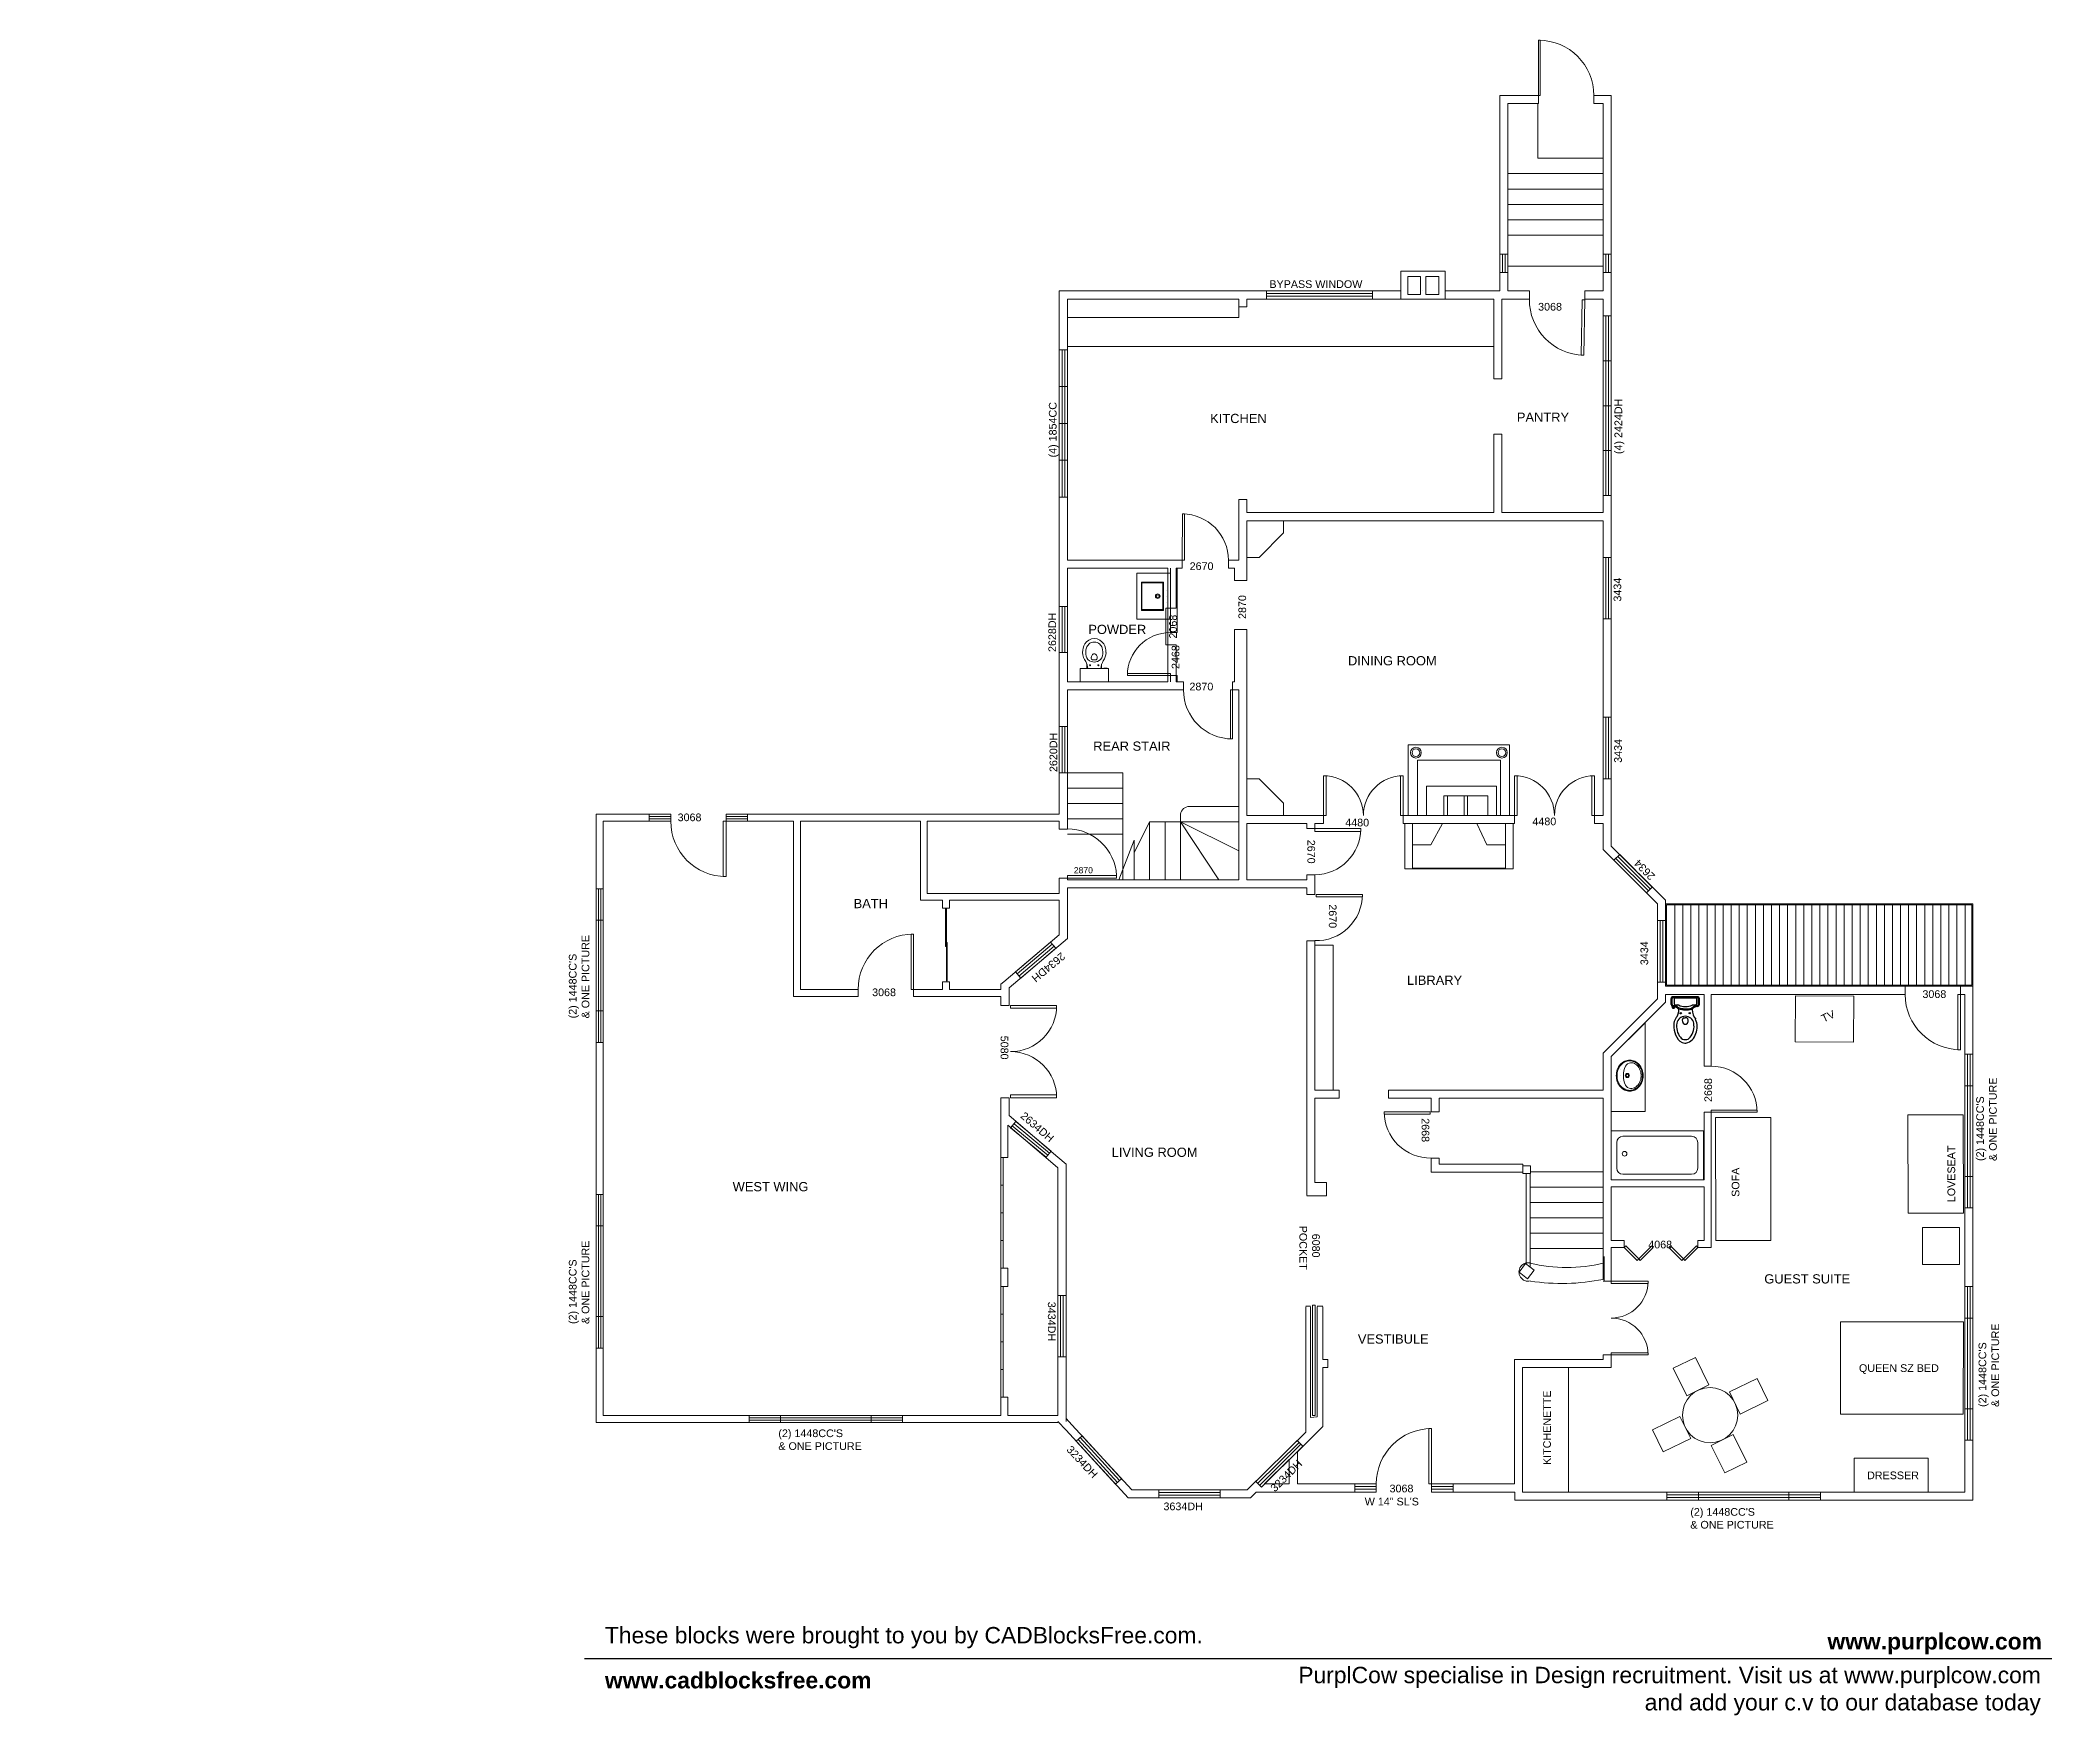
# Model space of a CAD drawing. Extents: x 30961 to 63701, y 23522 to 50895.
import ezdxf

# ---------------------------------------------------------------- set-up
doc = ezdxf.new("R2010")
doc.units = 0
doc.header["$MEASUREMENT"] = 0
doc.layers.get('0').update_dxf_attribs({"linetype": 'CONTINUOUS'})
doc.layers.add('Layer1', color=7, linetype='CONTINUOUS')
doc.layers.add('www.cadblocksfree.com', color=7, linetype='CONTINUOUS', lineweight=5)
doc.styles.get("Standard").update_dxf_attribs({"font": 'arial.ttf'})

# ---------------------------------------------------------------- blocks, each defined once
blk = doc.blocks.new('A$C2CD672AE')
at = {"linetype": 'Continuous', "lineweight": 0, "const_width": 0.0014, "flags": 128}
blk.add_lwpolyline([(-1, 13), (0, 13)], dxfattribs=at)
at = {"layer": 'www.cadblocksfree.com', "lineweight": 25}
blk.add_lwpolyline([(3019, 364), (11161, 364)], dxfattribs=at)
at = {"char_height": 90.73, "width": 8626.08}
for s, insert, attachment_point in [('{\\C152;\\c12599574;These blocks were brought to you by CADBlocksFree.com.}', (3132, 539), 1), ('{\\fArial|b1|i0|c0|p34;\\C7;www.purplcow.com}', (9916, 505), 1), ('{\\fArial|b1|i0|c0|p34;\\C7;www.cadblocksfree.com}', (3132, 289), 1), ('{\\C202;PurplCow specialise in Design recruitment. Visit us at www.purplcow.com\\Pand add your c.v to our database today\\C152;\\c12599574; }', (11100, 318), 3)]:
    blk.add_mtext(s, dxfattribs=dict(at, insert=insert, attachment_point=attachment_point))
blk = doc.blocks.new('3457PLN')
at = {"layer": 'Layer1'}
for p, q in [((0, 8), (0, -8)), ((0.6, 8), (0.6, -8)), ((0.9, 7.4), (4.8, 7.4)), ((0.9, 7.4), (0.9, -7.2)), ((5.1, 9.2), (1.2, 9.2)), ((5.1, 8.6), (1.2, 8.6)), ((5.4, 6.8), (5.4, 4.8)), ((13.8, 1), (13.8, 0)), ((13.8, -1), (13.8, 0)), ((0.9, -7.2), (4.7, -7.2)), ((5.1, -8.6), (1.2, -8.6)), ((5.1, -9.2), (1.2, -9.2)), ((5.3, -6.6), (5.3, -4.8)), ((7.2, -8.4), (6.3, -8.4)), ((6.8, -7.5), (6.4, -7.5)), ((6.8, -7.5), (6.8, -6.9)), ((7.2, -7.5), (7.2, -6.9)), ((7.5, -8.1), (7.5, -7.8))]:
    blk.add_line(p, q, dxfattribs=at)
for centre, radius in [((10.7, 2.9), 0.394), ((10.7, -2.9), 0.474)]:
    blk.add_circle(centre, radius, dxfattribs=at)
for centre, radius, start, end in [((1.2, 8), 1.22, 90, 180), ((1.2, 8), 0.608, 90, 180), ((4.8, 6.8), 0.608, 0, 90), ((5.1, 8), 1.22, 1.3432, 90), ((5.1, 8), 0.608, 1.3432, 90), ((-4.6, 0.2), 11, 334.818, 23.2908), ((6.1, 4.8), 0.608, 180, 203.2908), ((11.1, 8.1), 5.38, 181.3432, 225.6825), ((11.1, 8.1), 4.77, 181.3432, 227.1023), ((-9.4, 0.7), 17.2, 342.9262, 10.8108), ((6.9, 3.8), 0.608, 10.8108, 45.6825), ((6.9, 3.8), 0.608, 10.8108, 45.6825), ((-6.4, 0.4), 15, 341.5072, 14.9208), ((7.5, 4.1), 0.608, 11.4693, 47.6462), ((8.3, 5), 0.608, 227.1023, 269.2197), ((8.4, 14.2), 9.72, 269.2197, 310.1649), ((18.6, -0.2), 5.95, 103.5746, 177.8165), ((18.6, 0.2), 5.95, 182.1835, 256.4254), ((14.4, 1), 0.608, 119.61, 180), ((15.5, -0.8), 2.74, 30.5303, 119.61), ((19.5, -3.6), 11.4, 66.9386, 114.9054), ((19.3, -5.2), 10.9, 49.9035, 101.0924), ((15.6, -0.1), 2.32, 2.276, 16.841), ((15.6, 0.1), 2.32, 343.159, 357.724), ((21.9, -1.3), 8.45, 11.9741, 76.1227), ((24.5, 0.3), 3.43, 355.1968, 57.7052), ((24.5, -0.3), 3.43, 302.2948, 4.8032), ((27.8, -0.1), 2.43, 356.1931, 11.9741), ((1.2, -8), 1.22, 180, 270), ((1.2, -8), 0.608, 180, 270), ((4.7, -6.6), 0.608, 270, 360), ((5.1, -8), 1.22, 270, 358.6568), ((5.1, -8), 0.608, 270, 358.6568), ((5.9, -4.8), 0.608, 154.818, 180), ((11.1, -8), 5.37, 140.5046, 179.8587), ((11.1, -8.1), 4.77, 140.0842, 178.6568), ((6.6, -8.1), 0.304, 270, 21.036), ((7, -6.9), 0.184, 0, 180), ((7.2, -7.8), 0.304, 0, 201.036), ((6.5, -4.2), 0.608, 320.5046, 342.9262), ((7.2, -8.1), 0.304, 270, 360), ((7, -4.6), 0.608, 320.0842, 341.9723), ((8.2, -4.9), 0.608, 93.1474, 162.4268), ((-9.4, 0.7), 17.8, 341.9723, 342.4268), ((8.6, -12.8), 8.58, 61.0576, 93.1474), ((18.8, 2.2), 9.7, 231.3594, 277.1252), ((14.4, -1), 0.608, 180, 240.39), ((15.5, 0.8), 2.74, 240.39, 329.4697), ((19.3, 5.2), 10.9, 258.9076, 310.0965), ((19.3, 7.1), 14.5, 272.9153, 299.1178), ((24, 0.2), 6.19, 292.014, 356.1931)]:
    blk.add_arc(centre, radius, start, end, dxfattribs=at)
at = {"layer": 'Layer1', "flags": 8}
for tag in ['MODELNUMBER', 'TRADENAME', 'PRODUCT', 'MATERIAL']:
    blk.add_attdef(tag, (0, 0), '', height=0.002, dxfattribs=at)
blk = doc.blocks.new('A$C56474FF7')
at = {"layer": 'www.cadblocksfree.com'}
for p, q in [((15846, 24274), (15821, 24274)), ((15821, 24274), (15821, 23374)), ((15846, 23374), (15846, 24274)), ((15821, 23374), (15190, 23374)), ((15190, 23374), (15190, 20193)), ((15821, 23243), (15821, 23374)), ((15821, 23374), (15846, 23374)), ((16721, 23243), (16721, 23374)), ((17003, 23374), (16721, 23374)), ((17003, 20193), (17003, 23374)), ((15821, 23243), (15321, 23243)), ((15321, 23243), (15321, 20193)), ((15807, 23243), (15807, 22352)), ((16871, 23243), (16721, 23243)), ((16871, 20193), (16871, 23243)), ((15807, 22352), (16871, 22352)), ((15321, 22102), (16871, 22102)), ((15321, 21852), (16871, 21852)), ((15321, 21602), (16871, 21602)), ((15321, 21352), (16871, 21352)), ((15321, 21102), (16871, 21102)), ((15190, 20493), (15190, 20793)), ((15234, 20493), (15234, 20793)), ((15278, 20493), (15278, 20793)), ((15321, 20493), (15321, 20793)), ((16871, 20493), (16871, 20793)), ((16915, 20493), (16915, 20793)), ((16959, 20493), (16959, 20793)), ((17003, 20493), (17003, 20793)), ((14300, 20516), (13580, 20516)), ((13580, 20516), (13580, 20061)), ((13690, 20137), (13690, 20426)), ((13690, 20426), (13898, 20426)), ((13898, 20426), (13898, 20137)), ((13987, 20137), (13987, 20426)), ((13987, 20426), (14199, 20426)), ((14199, 20426), (14199, 20137)), ((14300, 20061), (14300, 20516)), ((15321, 20598), (16871, 20598)), ((8020, 20193), (8020, 11673)), ((8151, 20193), (8020, 20193)), ((13582, 20193), (8151, 20193)), ((8151, 20061), (8151, 15812)), ((10940, 20061), (8151, 20061)), ((10940, 19761), (10940, 20061)), ((10940, 19936), (10940, 20061)), ((11071, 19936), (11071, 20061)), ((13582, 20061), (11071, 20061)), ((13115, 20193), (11390, 20193)), ((13115, 20149), (11390, 20149)), ((13115, 20105), (11390, 20105)), ((13115, 20061), (11390, 20061)), ((13580, 20061), (14300, 20061)), ((13898, 20137), (13690, 20137)), ((13930, 20193), (13930, 20193)), ((13930, 20061), (13930, 20061)), ((14199, 20137), (13987, 20137)), ((15190, 20193), (14298, 20193)), ((15090, 20061), (14298, 20061)), ((15090, 20061), (15090, 18761)), ((15221, 20061), (15221, 18761)), ((15671, 20061), (15221, 20061)), ((15671, 20193), (15321, 20193)), ((15671, 20061), (15671, 20193)), ((16528, 20049), (16515, 19149)), ((16571, 20048), (16528, 20049)), ((16558, 19149), (16571, 20048)), ((16571, 20061), (16571, 20193)), ((16871, 20193), (16571, 20193)), ((16871, 20061), (16571, 20061)), ((16871, 16584), (16871, 20061)), ((17003, 20061), (17003, 20193)), ((17003, 11157), (17003, 20061)), ((8151, 19761), (10940, 19761)), ((10940, 19936), (11071, 19936)), ((16871, 19786), (16871, 19055)), ((16915, 19786), (16915, 19055)), ((16959, 19786), (16959, 19055)), ((17003, 19786), (17003, 19055)), ((8020, 19236), (8020, 18636)), ((8064, 19236), (8064, 18636)), ((8108, 19236), (8108, 18636)), ((8151, 19286), (15090, 19286)), ((8151, 19236), (8151, 18636)), ((16515, 19149), (16558, 19149)), ((16871, 19055), (16871, 18324)), ((16915, 19055), (16915, 18324)), ((16959, 19055), (16959, 18324)), ((17003, 19055), (17003, 18324)), ((15090, 18761), (15221, 18761)), ((8020, 18636), (8020, 18036)), ((8064, 18636), (8064, 18036)), ((8108, 18636), (8108, 18036)), ((8151, 18636), (8151, 18036)), ((8020, 18036), (8020, 17436)), ((8064, 18036), (8064, 17436)), ((8108, 18036), (8108, 17436)), ((8151, 18036), (8151, 17436)), ((16871, 18324), (16871, 17593)), ((16915, 18324), (16915, 17593)), ((16959, 18324), (16959, 17593)), ((17003, 18324), (17003, 17593)), ((15090, 17861), (15221, 17861)), ((15090, 17861), (15090, 16584)), ((15221, 17861), (15221, 16584)), ((8020, 17436), (8020, 16836)), ((8064, 17436), (8064, 16836)), ((8108, 17436), (8108, 16836)), ((8151, 17436), (8151, 16836)), ((16871, 17593), (16871, 16861)), ((16915, 17593), (16915, 16861)), ((16959, 17593), (16959, 16861)), ((17003, 17593), (17003, 16861)), ((11071, 16797), (10940, 16797)), ((10940, 16797), (10940, 15812)), ((11071, 16797), (11071, 16584)), ((10026, 16562), (10021, 15812)), ((10060, 16562), (10026, 16562)), ((10056, 15812), (10060, 16562)), ((15090, 16584), (11071, 16584)), ((11071, 15853), (11071, 16453)), ((11071, 16453), (11671, 16453)), ((11071, 16453), (11071, 15481)), ((16871, 16453), (11071, 16453)), ((11671, 16453), (11671, 16253)), ((16871, 16584), (15221, 16584)), ((16871, 11652), (16871, 16453)), ((11671, 16253), (11271, 15853)), ((10021, 15812), (8151, 15812)), ((10021, 15681), (10021, 15812)), ((10021, 15812), (10056, 15812)), ((10771, 15681), (10771, 15812)), ((10940, 15812), (10771, 15812)), ((11271, 15853), (11071, 15853)), ((16871, 15853), (16871, 14853)), ((16915, 15853), (16915, 14853)), ((16959, 15853), (16959, 14853)), ((17003, 15853), (17003, 14853)), ((9788, 15681), (8151, 15681)), ((8151, 15681), (8151, 13831)), ((9284, 14848), (9284, 15599)), ((9284, 15599), (9827, 15599)), ((9356, 15454), (9356, 14992)), ((9715, 15454), (9356, 15454)), ((9365, 15012), (9365, 15435)), ((9694, 15443), (9373, 15443)), ((9703, 15013), (9703, 15435)), ((9715, 14992), (9715, 15454)), ((9788, 15681), (9788, 15031)), ((9827, 15681), (9827, 14631)), ((9827, 15599), (9827, 14848)), ((9920, 15681), (9920, 15031)), ((10021, 15681), (9920, 15681)), ((9940, 15681), (9940, 14631)), ((10873, 15681), (10771, 15681)), ((10871, 15681), (10871, 15481)), ((10873, 15481), (11071, 15481)), ((9768, 15324), (9768, 15324)), ((9768, 15224), (9768, 15224)), ((9768, 15124), (9768, 15124)), ((8020, 14306), (8020, 15056)), ((8064, 14306), (8064, 15056)), ((8108, 14306), (8108, 15056)), ((8151, 14306), (8151, 15056)), ((9827, 14848), (9284, 14848)), ((9356, 14992), (9715, 14992)), ((9694, 15005), (9373, 15005)), ((9754, 14431), (9754, 15031)), ((9754, 15031), (9788, 15031)), ((9788, 15031), (9920, 15031)), ((9788, 15031), (9788, 14431)), ((9788, 14431), (9754, 14431)), ((9788, 14431), (9920, 14431)), ((9788, 14431), (9788, 13831)), ((9827, 14631), (9940, 14631)), ((9920, 14431), (9920, 13831)), ((10871, 14681), (10871, 13831)), ((10873, 14681), (11071, 14681)), ((11071, 14681), (11071, 11652)), ((8468, 14047), (8468, 14119)), ((8600, 14283), (8577, 14283)), ((8637, 14211), (8636, 14228)), ((8709, 14047), (8709, 14117)), ((9788, 13831), (8151, 13831)), ((8818, 14047), (8359, 14047)), ((8359, 14047), (8359, 13831)), ((8359, 13831), (8818, 13831)), ((8800, 14051), (8746, 14051)), ((8746, 14051), (8746, 14047)), ((8800, 14047), (8800, 14051)), ((8818, 13831), (8818, 14047)), ((9127, 13931), (9127, 13966)), ((9127, 13966), (9827, 13966)), ((9827, 13931), (9127, 13931)), ((9827, 13966), (9827, 13931)), ((9827, 13931), (9940, 13931)), ((9827, 13931), (9827, 13831)), ((10040, 13831), (9920, 13831)), ((9940, 13931), (9940, 13831)), ((10040, 13831), (10040, 13700)), ((10840, 13831), (10840, 13700)), ((10873, 13831), (10840, 13831)), ((10040, 13700), (8151, 13700)), ((8151, 13700), (8151, 11434)), ((10840, 13700), (10806, 13700)), ((10806, 13700), (10806, 12900)), ((10840, 12900), (10840, 13700)), ((10940, 13700), (10840, 13700)), ((10940, 13700), (10940, 11652)), ((8020, 13100), (8020, 12350)), ((8064, 13100), (8064, 12350)), ((8108, 13100), (8108, 12350)), ((8151, 13100), (8151, 12350)), ((16871, 12252), (16871, 13252)), ((16915, 12252), (16915, 13252)), ((16959, 12252), (16959, 13252)), ((17003, 12252), (17003, 13252)), ((10806, 12900), (10840, 12900)), ((15349, 12802), (13699, 12802)), ((13699, 12802), (13699, 11652)), ((15349, 11652), (15349, 12802)), ((15199, 12552), (13849, 12552)), ((13849, 12552), (13849, 11652)), ((15199, 11652), (15199, 12552)), ((8151, 12350), (9051, 12350)), ((9051, 12350), (9051, 11350)), ((12363, 12302), (12319, 12302)), ((12319, 12302), (12319, 11652)), ((12363, 11652), (12363, 12302)), ((13575, 11652), (13575, 12302)), ((13575, 12302), (13619, 12302)), ((13619, 12302), (13619, 11652)), ((13995, 11652), (13995, 12131)), ((13995, 12131), (15134, 12131)), ((15134, 12131), (15134, 11652)), ((15473, 12302), (15429, 12302)), ((15429, 12302), (15429, 11652)), ((15473, 11652), (15473, 12302)), ((16685, 11652), (16685, 12302)), ((16685, 12302), (16729, 12302)), ((16729, 12302), (16729, 11652)), ((8151, 12100), (9051, 12100)), ((8151, 11850), (9051, 11850)), ((10140, 11800), (10940, 11800)), ((14280, 11652), (14280, 11976)), ((14280, 11976), (14996, 11976)), ((14339, 11652), (14339, 11976)), ((14339, 11976), (14608, 11976)), ((14608, 11976), (14608, 11652)), ((14663, 11976), (14663, 11652)), ((14996, 11976), (14663, 11976)), ((14996, 11652), (14996, 11976)), ((14996, 11976), (14996, 11652)), ((1695, 11673), (483, 11673)), ((483, 11673), (483, 1773)), ((1695, 11560), (595, 11560)), ((595, 11560), (595, 1885)), ((1695, 11673), (1345, 11673)), ((1695, 11635), (1345, 11635)), ((1695, 11598), (1345, 11598)), ((1695, 11560), (1345, 11560)), ((1695, 11560), (1695, 11673)), ((2595, 11560), (2551, 11560)), ((2551, 11560), (2551, 10660)), ((2595, 11560), (2595, 11673)), ((2595, 11673), (2945, 11673)), ((8020, 11673), (2595, 11673)), ((2595, 11635), (2945, 11635)), ((2595, 11598), (2945, 11598)), ((2595, 11560), (2945, 11560)), ((2595, 10660), (2595, 11560)), ((3695, 11560), (2595, 11560)), ((3695, 8710), (3695, 11560)), ((5758, 11560), (3808, 11560)), ((3808, 8823), (3808, 11560)), ((5758, 11560), (5758, 10385)), ((5870, 11560), (5870, 10385)), ((8020, 11560), (5870, 11560)), ((8020, 11560), (8020, 11434)), ((8151, 11600), (9051, 11600)), ((9240, 11047), (9490, 11550)), ((9490, 11550), (9490, 10609)), ((9990, 11550), (9490, 11550)), ((9740, 11550), (9740, 10609)), ((9991, 11674), (9990, 10609)), ((9990, 11550), (10940, 11550)), ((9990, 11550), (10940, 11077)), ((9990, 11550), (10615, 10609)), ((10940, 11652), (10940, 11521)), ((10940, 11521), (10940, 10609)), ((11071, 11652), (12319, 11652)), ((11071, 11521), (11071, 10609)), ((11071, 11521), (12046, 11521)), ((12046, 11521), (12046, 11440)), ((12177, 11521), (12177, 11440)), ((12177, 11521), (12319, 11521)), ((12319, 11521), (12319, 11652)), ((12319, 11652), (12363, 11652)), ((13619, 11652), (13575, 11652)), ((13619, 11521), (13619, 11652)), ((13619, 11652), (15429, 11652)), ((13619, 11521), (15429, 11521)), ((15405, 11521), (13643, 11521)), ((13643, 11521), (13643, 10784)), ((13699, 11652), (15349, 11652)), ((15281, 11521), (13767, 11521)), ((13767, 11521), (13767, 10794)), ((13849, 11652), (15199, 11652)), ((15134, 11652), (13995, 11652)), ((14068, 11177), (14256, 11521)), ((14996, 11652), (14280, 11652)), ((14608, 11652), (14339, 11652)), ((14663, 11652), (14996, 11652)), ((14980, 11177), (14817, 11521)), ((15281, 10794), (15281, 11521)), ((15405, 10784), (15405, 11521)), ((15429, 11521), (15429, 11652)), ((15429, 11652), (15473, 11652)), ((16729, 11652), (16685, 11652)), ((16729, 11521), (16729, 11652)), ((16729, 11652), (16796, 11652)), ((16729, 11521), (16796, 11521)), ((16796, 11652), (16871, 11652)), ((16796, 11521), (16871, 11521)), ((16871, 11102), (16871, 11521)), ((8151, 11434), (8020, 11434)), ((8151, 11350), (9051, 11350)), ((8990, 10609), (9240, 11254)), ((9051, 11350), (9051, 10609)), ((9240, 11254), (9240, 11047)), ((12046, 11440), (12177, 11440)), ((12177, 11440), (12927, 11440)), ((12177, 11396), (12177, 11440)), ((12927, 11396), (12177, 11396)), ((12927, 11440), (12927, 11396)), ((14068, 11177), (13767, 11177)), ((15281, 11177), (14980, 11177)), ((17887, 10273), (17003, 11157)), ((9240, 11047), (9240, 10609)), ((17755, 10218), (16871, 11102)), ((17579, 10395), (17048, 10926)), ((17609, 10426), (17079, 10956)), ((17640, 10457), (17110, 10987)), ((17671, 10488), (17141, 11018)), ((2551, 10660), (2595, 10660)), ((8151, 10634), (8020, 10634)), ((8020, 10634), (8020, 10385)), ((8951, 10678), (8151, 10678)), ((8151, 10678), (8151, 10634)), ((8151, 10634), (8951, 10634)), ((8151, 10634), (8151, 10609)), ((10940, 10609), (8151, 10609)), ((12046, 10478), (8151, 10478)), ((8151, 10478), (8151, 9653)), ((8951, 10634), (8951, 10678)), ((12046, 10609), (11071, 10609)), ((12046, 10690), (12177, 10690)), ((12046, 10690), (12046, 10609)), ((12046, 10478), (12046, 10366)), ((12177, 10690), (12177, 10366)), ((13643, 10784), (15405, 10784)), ((13767, 10794), (15281, 10794)), ((483, 10460), (483, 9948)), ((520, 10460), (520, 9948)), ((558, 10460), (558, 9948)), ((595, 10460), (595, 9948)), ((5758, 10385), (5758, 10273)), ((5758, 10273), (6120, 10273)), ((5870, 10385), (8020, 10385)), ((6120, 10148), (6120, 10273)), ((6233, 10273), (8020, 10273)), ((6233, 10148), (6233, 10273)), ((8020, 10273), (8020, 9713)), ((12046, 10366), (12177, 10366)), ((12202, 10366), (12202, 10331)), ((12952, 10366), (12202, 10366)), ((12202, 10331), (12952, 10331)), ((12952, 10331), (12952, 10366)), ((17755, 8668), (17755, 10218)), ((17887, 10218), (17887, 10273)), ((17887, 8873), (17887, 10218)), ((17887, 10218), (22890, 10218)), ((17887, 8873), (17887, 10218)), ((17905, 8891), (17905, 10200)), ((17905, 10200), (22871, 10200)), ((18037, 10200), (18037, 8891)), ((18168, 10200), (18168, 8891)), ((18299, 10200), (18299, 8891)), ((18430, 10200), (18430, 8891)), ((18562, 10200), (18562, 8891)), ((18693, 10200), (18693, 8891)), ((18824, 10200), (18824, 8891)), ((18955, 10200), (18955, 8891)), ((19087, 10200), (19087, 8891)), ((19218, 10200), (19218, 8891)), ((19349, 10200), (19349, 8891)), ((19480, 10200), (19480, 8891)), ((19612, 10200), (19612, 8891)), ((19743, 10200), (19743, 8891)), ((19874, 10200), (19874, 8891)), ((20005, 10200), (20005, 8891)), ((20137, 10200), (20137, 8891)), ((20268, 10200), (20268, 8891)), ((20399, 10200), (20399, 8891)), ((20530, 10200), (20530, 8891)), ((20662, 10200), (20662, 8891)), ((20793, 10200), (20793, 8891)), ((20924, 10200), (20924, 8891)), ((21055, 10200), (21055, 8891)), ((21187, 10200), (21187, 8891)), ((21318, 10200), (21318, 8891)), ((21449, 10200), (21449, 8891)), ((21580, 10200), (21580, 8891)), ((21712, 10200), (21712, 8891)), ((21843, 10200), (21843, 8891)), ((21974, 10200), (21974, 8891)), ((22105, 10200), (22105, 8891)), ((22237, 10200), (22237, 8891)), ((22368, 10200), (22368, 8891)), ((22499, 10200), (22499, 8891)), ((22630, 10200), (22630, 8891)), ((22762, 10200), (22762, 8891)), ((22871, 10200), (22871, 8891)), ((22890, 10218), (22890, 8873)), ((483, 9948), (483, 8473)), ((520, 9948), (520, 8473)), ((558, 9948), (558, 8473)), ((595, 9948), (595, 8473)), ((6120, 10148), (6233, 10148)), ((6170, 10148), (6183, 10148)), ((6170, 9523), (6170, 10148)), ((6183, 10148), (6183, 9523)), ((17755, 8943), (17755, 9943)), ((17799, 8943), (17799, 9943)), ((17843, 8943), (17843, 9943)), ((17887, 8943), (17887, 9943)), ((5611, 8823), (5611, 9723)), ((5611, 9723), (5645, 9723)), ((5645, 9723), (5645, 8823)), ((6183, 9523), (6170, 9523)), ((6183, 8960), (6183, 9585)), ((6183, 9585), (6195, 9585)), ((6195, 9585), (6195, 8960)), ((8020, 9713), (7117, 8948)), ((8151, 9653), (7201, 8848)), ((7877, 9593), (7306, 9107)), ((7905, 9560), (7334, 9074)), ((7934, 9527), (7362, 9041)), ((12046, 9616), (12177, 9616)), ((12046, 9616), (12046, 5466)), ((12177, 9616), (12177, 7185)), ((12477, 9541), (12177, 9541)), ((12177, 9541), (12177, 7185)), ((12477, 7185), (12477, 9541)), ((7962, 9493), (7391, 9007)), ((6120, 8948), (6233, 8948)), ((6120, 8823), (6120, 8948)), ((6195, 8960), (6183, 8960)), ((6233, 8823), (6233, 8948)), ((7117, 8948), (7070, 8909)), ((7070, 8909), (7070, 8823)), ((7201, 8848), (7201, 8560)), ((22890, 8873), (17887, 8873)), ((21787, 8873), (17887, 8873)), ((22871, 8891), (17905, 8891)), ((21787, 8738), (21787, 8873)), ((22687, 8741), (22687, 8873)), ((22890, 8873), (22687, 8873)), ((22890, 510), (22890, 8873)), ((4745, 8710), (3695, 8710)), ((4745, 8823), (3808, 8823)), ((4745, 8710), (4745, 8823)), ((5645, 8823), (5611, 8823)), ((5645, 8710), (5645, 8823)), ((6120, 8823), (5645, 8823)), ((7070, 8710), (5645, 8710)), ((7070, 8823), (6233, 8823)), ((7070, 8710), (7070, 8560)), ((7201, 8560), (7070, 8560)), ((7226, 8560), (7226, 8517)), ((7976, 8560), (7226, 8560)), ((7226, 8517), (7976, 8517)), ((7976, 8517), (7976, 8560)), ((16871, 7785), (17755, 8668)), ((17003, 7730), (17848, 8576)), ((17848, 8576), (17887, 8614)), ((17887, 8614), (17887, 8741)), ((18515, 8741), (17887, 8741)), ((18515, 7573), (18515, 8741)), ((18628, 7573), (18628, 8741)), ((21787, 8741), (18628, 8741)), ((20003, 8720), (19998, 7970)), ((20953, 8715), (20003, 8720)), ((20948, 7965), (20953, 8715)), ((22687, 8741), (22643, 8741)), ((22643, 8741), (22646, 7841)), ((22690, 7841), (22687, 8741)), ((22759, 8741), (22687, 8741)), ((22759, 641), (22759, 8741)), ((483, 8473), (483, 7960)), ((520, 8473), (520, 7960)), ((558, 8473), (558, 7960)), ((595, 8473), (595, 7960)), ((17003, 7730), (17553, 8280)), ((17553, 8280), (17553, 6838)), ((17553, 8280), (17553, 6838)), ((19998, 7970), (20948, 7965)), ((16871, 7785), (16871, 7185)), ((17003, 6838), (17003, 7730)), ((17003, 7730), (17003, 5723)), ((18515, 7573), (18628, 7573)), ((22646, 7841), (22690, 7841)), ((22759, 7766), (22759, 7254)), ((22803, 7766), (22803, 7254)), ((22846, 7766), (22846, 7254)), ((22890, 7766), (22890, 7254)), ((17146, 7419), (17146, 7419)), ((17157, 7512), (17157, 7512)), ((17157, 7325), (17157, 7325)), ((22759, 7254), (22759, 5779)), ((22803, 7254), (22803, 5779)), ((22846, 7254), (22846, 5779)), ((22890, 7254), (22890, 5779)), ((7201, 7060), (7070, 7060)), ((7070, 7060), (7070, 6771)), ((7201, 7060), (7201, 6771)), ((7226, 7060), (7226, 7104)), ((7226, 7104), (7976, 7104)), ((7976, 7060), (7226, 7060)), ((7976, 7104), (7976, 7060)), ((12177, 7185), (12477, 7185)), ((12177, 7185), (12577, 7185)), ((12177, 7053), (12577, 7053)), ((12177, 7053), (12177, 5678)), ((12577, 7053), (12577, 7185)), ((13377, 7053), (13377, 7185)), ((13377, 7185), (16796, 7185)), ((13377, 7053), (14070, 7053)), ((14070, 6828), (14070, 7053)), ((14201, 6828), (14201, 7053)), ((14201, 7053), (16796, 7053)), ((16796, 7185), (16871, 7185)), ((16796, 7053), (16871, 7053)), ((16871, 7053), (16871, 4473)), ((7070, 6771), (7070, 6711)), ((7070, 6711), (7070, 6085)), ((7070, 6711), (7070, 6711)), ((7182, 6615), (7912, 5991)), ((7183, 6614), (7183, 6085)), ((7201, 6771), (7998, 6091)), ((7227, 6569), (7805, 6091)), ((7255, 6602), (7833, 6124)), ((7283, 6636), (7861, 6158)), ((7310, 6670), (7889, 6192)), ((13308, 6794), (13308, 6828)), ((13308, 6828), (14058, 6828)), ((14058, 6794), (13308, 6794)), ((14058, 6828), (14058, 6794)), ((14070, 6828), (14201, 6828)), ((17553, 6838), (17003, 6838)), ((18515, 6823), (18628, 6823)), ((18515, 5723), (18515, 6823)), ((19378, 6857), (18628, 6857)), ((18628, 6857), (18628, 6823)), ((18628, 6823), (19378, 6823)), ((18628, 4623), (18628, 6823)), ((19599, 6738), (18699, 6736)), ((18699, 6736), (18703, 4736)), ((19378, 6823), (19378, 6857)), ((19603, 4738), (19599, 6738)), ((22730, 6782), (21830, 6779)), ((21830, 6779), (21836, 5179)), ((22736, 5182), (22730, 6782)), ((18503, 6523), (17003, 6523)), ((17003, 6523), (17003, 5723)), ((17093, 6332), (17093, 5913)), ((18312, 6432), (17193, 6432)), ((18412, 5913), (18412, 6332)), ((18503, 5723), (18503, 6523)), ((7070, 6085), (7183, 6085)), ((7070, 6085), (7105, 6085)), ((7070, 5635), (7070, 6085)), ((7105, 6085), (7105, 5635)), ((7912, 5991), (7998, 5918)), ((7998, 6091), (8129, 5978)), ((7998, 1885), (7998, 5918)), ((8129, 1789), (8129, 5978)), ((14070, 6078), (14201, 6078)), ((14070, 5849), (14070, 6078)), ((14201, 5980), (14201, 6078)), ((14201, 5980), (15566, 5980)), ((15566, 5980), (15566, 5950)), ((15566, 5950), (15566, 5825)), ((15691, 5950), (15566, 5950)), ((15691, 5825), (15691, 5950)), ((7105, 5635), (7070, 5635)), ((7070, 5635), (7070, 5185)), ((7105, 5635), (7070, 5635)), ((7105, 5185), (7105, 5635)), ((12370, 5678), (12177, 5678)), ((12370, 5465), (12370, 5678)), ((14070, 5849), (15566, 5849)), ((15566, 5825), (15691, 5825)), ((15621, 5825), (15621, 4352)), ((15684, 5825), (15684, 4303)), ((16871, 5603), (15684, 5603)), ((16871, 5853), (15691, 5853)), ((17003, 5723), (18503, 5723)), ((17003, 5723), (18515, 5723)), ((17003, 5610), (18515, 5610)), ((17003, 5610), (17003, 4735)), ((17193, 5813), (18312, 5813)), ((18515, 4735), (18515, 5610)), ((22759, 5779), (22759, 5266)), ((22803, 5779), (22803, 5266)), ((22846, 5779), (22846, 5266)), ((22890, 5779), (22890, 5266)), ((483, 5485), (483, 4973)), ((520, 5485), (520, 4973)), ((558, 5485), (558, 4973)), ((595, 5485), (595, 4973)), ((12046, 5465), (12370, 5465)), ((16871, 5353), (15684, 5353)), ((483, 4973), (483, 3498)), ((520, 4973), (520, 3498)), ((558, 4973), (558, 3498)), ((595, 4973), (595, 3498)), ((7070, 5185), (7105, 5185)), ((7070, 4735), (7070, 5185)), ((7070, 5185), (7105, 5185)), ((7105, 5185), (7105, 4735)), ((16871, 5103), (15684, 5103)), ((21836, 5179), (22736, 5182)), ((22671, 4945), (22071, 4945)), ((22071, 4945), (22071, 4345)), ((22671, 4345), (22671, 4945)), ((7105, 4735), (7070, 4735)), ((7070, 4735), (7070, 4285)), ((7105, 4735), (7070, 4735)), ((7105, 4285), (7105, 4735)), ((16871, 4853), (15684, 4853)), ((16871, 4603), (15684, 4603)), ((17003, 4735), (17215, 4735)), ((17003, 4623), (17215, 4623)), ((17003, 4623), (17003, 4473)), ((17215, 4735), (17215, 4623)), ((17215, 4623), (17239, 4647)), ((17427, 4411), (17215, 4623)), ((17239, 4647), (17452, 4435)), ((17664, 4647), (17452, 4435)), ((17476, 4411), (17688, 4623)), ((17688, 4623), (17664, 4647)), ((17967, 4647), (17942, 4623)), ((17942, 4623), (18154, 4411)), ((18179, 4435), (17967, 4647)), ((18391, 4647), (18179, 4435)), ((18203, 4411), (18415, 4623)), ((18415, 4623), (18391, 4647)), ((18415, 4735), (18415, 4623)), ((18415, 4735), (18515, 4735)), ((18415, 4623), (18628, 4623)), ((18703, 4736), (19603, 4738)), ((7070, 4285), (7183, 4285)), ((7070, 4285), (7105, 4285)), ((7070, 4285), (7070, 3985)), ((7183, 4285), (7183, 3985)), ((15610, 4360), (15503, 4222)), ((15748, 4252), (15610, 4360)), ((16871, 4473), (16871, 4103)), ((16890, 4473), (16890, 4073)), ((17003, 4473), (17003, 4073)), ((17452, 4435), (17427, 4411)), ((17452, 4435), (17476, 4411)), ((18154, 4411), (18179, 4435)), ((18179, 4435), (18203, 4411)), ((22071, 4345), (22671, 4345)), ((7070, 3985), (7183, 3985)), ((7070, 3985), (7105, 3985)), ((7070, 3535), (7070, 3985)), ((7105, 3985), (7105, 3535)), ((15503, 4222), (15641, 4114)), ((15641, 4114), (15748, 4252)), ((16871, 4073), (17003, 4073)), ((17003, 4073), (17603, 4073)), ((17003, 4038), (17003, 4073)), ((17603, 4038), (17003, 4038)), ((17603, 4073), (17603, 4038)), ((22759, 3473), (22759, 3985)), ((22803, 3473), (22803, 3985)), ((22846, 3473), (22846, 3985)), ((22890, 3473), (22890, 3985)), ((7998, 3840), (7998, 2840)), ((8041, 3840), (8041, 2840)), ((8085, 3840), (8085, 2840)), ((8129, 3840), (8129, 2840)), ((12109, 3665), (12030, 3665)), ((12030, 3656), (12030, 1615)), ((12109, 1856), (12109, 3656)), ((12140, 1885), (12140, 3685)), ((12140, 3685), (12184, 3685)), ((12184, 3685), (12184, 1885)), ((12309, 3665), (12216, 3665)), ((12216, 3656), (12216, 1865)), ((12309, 2798), (12309, 3656)), ((483, 3498), (483, 2985)), ((520, 3498), (520, 2985)), ((558, 3498), (558, 2985)), ((595, 3498), (595, 2985)), ((7105, 3535), (7070, 3535)), ((7105, 3535), (7070, 3535)), ((7070, 3535), (7070, 3085)), ((7105, 3085), (7105, 3535)), ((20734, 3411), (20733, 1911)), ((22734, 3409), (20734, 3411)), ((22733, 1909), (22734, 3409)), ((22759, 1998), (22759, 3473)), ((22803, 1998), (22803, 3473)), ((22846, 1998), (22846, 3473)), ((22890, 1998), (22890, 3473)), ((7070, 3085), (7105, 3085)), ((7070, 3085), (7105, 3085)), ((7070, 2635), (7070, 3085)), ((7105, 3085), (7105, 2635)), ((7105, 2635), (7070, 2635)), ((7105, 2635), (7070, 2635)), ((7070, 2635), (7070, 2185)), ((7105, 2185), (7105, 2635)), ((12389, 2798), (12309, 2798)), ((12310, 1709), (12309, 2666)), ((12389, 2666), (12309, 2666)), ((12389, 2798), (12389, 2666)), ((15428, 2798), (15428, 773)), ((15428, 2798), (16871, 2798)), ((15559, 2666), (16309, 2666)), ((15559, 641), (15559, 2666)), ((15559, 2666), (15559, 641)), ((15559, 2666), (17003, 2666)), ((16309, 2666), (16309, 641)), ((16871, 2873), (17003, 2873)), ((16871, 2873), (16871, 2798)), ((17603, 2907), (17003, 2907)), ((17003, 2907), (17003, 2873)), ((17003, 2873), (17603, 2873)), ((17003, 2873), (17003, 2798)), ((17003, 2798), (17003, 2666)), ((17603, 2873), (17603, 2907)), ((18372, 2833), (18013, 2656)), ((18013, 2656), (18234, 2207)), ((18593, 2384), (18372, 2833)), ((18234, 2207), (18593, 2384)), ((19376, 2491), (18928, 2270)), ((19553, 2132), (19376, 2491)), ((7070, 2185), (7183, 2185)), ((7070, 2185), (7105, 2185)), ((7070, 2185), (7070, 1885)), ((7183, 2185), (7183, 1885)), ((18928, 2270), (19104, 1911)), ((19104, 1911), (19553, 2132)), ((22759, 1485), (22759, 1998)), ((22803, 1485), (22803, 1998)), ((22846, 1485), (22846, 1998)), ((22890, 1485), (22890, 1998)), ((483, 1773), (7998, 1773)), ((595, 1885), (7070, 1885)), ((3483, 1885), (2970, 1885)), ((3483, 1848), (2970, 1848)), ((3483, 1810), (2970, 1810)), ((3483, 1773), (2970, 1773)), ((4958, 1885), (3483, 1885)), ((4958, 1848), (3483, 1848)), ((4958, 1810), (3483, 1810)), ((4958, 1773), (3483, 1773)), ((5470, 1885), (4958, 1885)), ((5470, 1848), (4958, 1848)), ((5470, 1810), (4958, 1810)), ((5470, 1773), (4958, 1773)), ((7183, 1885), (7998, 1885)), ((8129, 1647), (7998, 1789)), ((8225, 1735), (8129, 1840)), ((9141, 546), (8129, 1647)), ((9199, 677), (8225, 1735)), ((12216, 1865), (12109, 1856)), ((12123, 1523), (12310, 1709)), ((12184, 1885), (12140, 1885)), ((14078, 1673), (14034, 1673)), ((14034, 1673), (14034, 773)), ((14078, 773), (14078, 1673)), ((18120, 1873), (17672, 1652)), ((17672, 1652), (17848, 1293)), ((18297, 1514), (18120, 1873)), ((20733, 1911), (22733, 1909)), ((8294, 1467), (8937, 768)), ((8326, 1497), (8969, 798)), ((8358, 1526), (9002, 827)), ((8390, 1556), (9034, 857)), ((12031, 1616), (11076, 677)), ((11891, 1481), (11216, 812)), ((11922, 1450), (11247, 781)), ((11952, 1419), (11278, 750)), ((11983, 1388), (11308, 719)), ((12123, 1523), (11894, 1298)), ((17848, 1293), (18297, 1514)), ((18990, 1576), (18631, 1400)), ((18631, 1400), (18852, 951)), ((19211, 1128), (18990, 1576)), ((11763, 1169), (11360, 773)), ((11763, 1169), (11763, 773)), ((11894, 1298), (11894, 773)), ((18852, 951), (19211, 1128)), ((22159, 1191), (20959, 1191)), ((20959, 1191), (20959, 641)), ((22159, 641), (22159, 1191)), ((11076, 677), (9199, 677)), ((9637, 677), (10637, 677)), ((11763, 773), (11360, 773)), ((13178, 773), (11894, 773)), ((13178, 773), (12828, 773)), ((13178, 729), (12828, 729)), ((13178, 685), (12828, 685)), ((13178, 773), (13178, 641)), ((14034, 773), (14078, 773)), ((14078, 773), (14078, 641)), ((14078, 773), (14428, 773)), ((15428, 773), (14078, 773)), ((14078, 729), (14428, 729)), ((14078, 685), (14428, 685)), ((11129, 546), (9141, 546)), ((9637, 634), (10637, 634)), ((9637, 590), (10637, 590)), ((9637, 546), (10637, 546)), ((11226, 641), (11129, 546)), ((13178, 641), (11226, 641)), ((13178, 641), (12828, 641)), ((14078, 641), (14428, 641)), ((15434, 641), (14078, 641)), ((15434, 510), (15434, 641)), ((15434, 641), (15435, 641)), ((15434, 510), (22890, 510)), ((15558, 641), (22759, 641)), ((16309, 641), (15559, 641)), ((18421, 641), (17909, 641)), ((18421, 598), (17909, 598)), ((18421, 554), (17909, 554)), ((18421, 510), (17909, 510)), ((19896, 641), (18421, 641)), ((19896, 598), (18421, 598)), ((19896, 554), (18421, 554)), ((19896, 510), (18421, 510)), ((20409, 641), (19896, 641)), ((20409, 598), (19896, 598)), ((20409, 554), (19896, 554)), ((20409, 510), (19896, 510)), ((20959, 641), (22159, 641))]:
    blk.add_line(p, q, dxfattribs=at)
at = {"layer": 'www.cadblocksfree.com', "linetype": 'Continuous'}
for p, q in [((15190, 20793), (15321, 20793)), ((16871, 20793), (17003, 20793)), ((15190, 20493), (15321, 20493)), ((16871, 20493), (17003, 20493)), ((11390, 20061), (11390, 20193)), ((13115, 20061), (13115, 20193)), ((17003, 19786), (16871, 19786)), ((8151, 19236), (8020, 19236)), ((17003, 19055), (16871, 19055)), ((17003, 19055), (16871, 19055)), ((8151, 18636), (8020, 18636)), ((8151, 18636), (8020, 18636)), ((8151, 18036), (8020, 18036)), ((8151, 18036), (8020, 18036)), ((17003, 18324), (16871, 18324)), ((17003, 18324), (16871, 18324)), ((8151, 17436), (8020, 17436)), ((8151, 17436), (8020, 17436)), ((17003, 17593), (16871, 17593)), ((17003, 17593), (16871, 17593)), ((8151, 16836), (8020, 16836)), ((17003, 16861), (16871, 16861)), ((17003, 15853), (16871, 15853)), ((8020, 15056), (8151, 15056)), ((17003, 14853), (16871, 14853)), ((8020, 14306), (8151, 14306)), ((8151, 13100), (8020, 13100)), ((16871, 13252), (17003, 13252)), ((8151, 12350), (8020, 12350)), ((16871, 12252), (17003, 12252)), ((1345, 11560), (1345, 11673)), ((1695, 11560), (1695, 11673)), ((2595, 11673), (2595, 11560)), ((2945, 11673), (2945, 11560)), ((17048, 10926), (17141, 11018)), ((17579, 10395), (17671, 10488)), ((595, 10460), (483, 10460)), ((595, 9948), (483, 9948)), ((595, 9948), (483, 9948)), ((17755, 9943), (17887, 9943)), ((7962, 9493), (7877, 9593)), ((7391, 9007), (7306, 9107)), ((17755, 8943), (17887, 8943)), ((595, 8473), (483, 8473)), ((595, 8473), (483, 8473)), ((595, 7960), (483, 7960)), ((22890, 7766), (22759, 7766)), ((22890, 7254), (22759, 7254)), ((22890, 7254), (22759, 7254)), ((7310, 6670), (7227, 6569)), ((7889, 6192), (7805, 6091)), ((22890, 5779), (22759, 5779)), ((22890, 5779), (22759, 5779)), ((595, 5485), (483, 5485)), ((22890, 5266), (22759, 5266)), ((595, 4973), (483, 4973)), ((595, 4973), (483, 4973)), ((22759, 3985), (22890, 3985)), ((8129, 3840), (7998, 3840)), ((595, 3498), (483, 3498)), ((595, 3498), (483, 3498)), ((22759, 3473), (22890, 3473)), ((22759, 3473), (22890, 3473)), ((595, 2985), (483, 2985)), ((8129, 2840), (7998, 2840)), ((22759, 1998), (22890, 1998)), ((22759, 1998), (22890, 1998)), ((2970, 1773), (2970, 1885)), ((3483, 1773), (3483, 1885)), ((3483, 1773), (3483, 1885)), ((4958, 1773), (4958, 1885)), ((4958, 1773), (4958, 1885)), ((5470, 1773), (5470, 1885)), ((8390, 1556), (8294, 1467)), ((11983, 1388), (11891, 1481)), ((22759, 1485), (22890, 1485)), ((9034, 857), (8937, 768)), ((9637, 677), (9637, 546)), ((10637, 677), (10637, 546)), ((11308, 719), (11216, 812)), ((12828, 641), (12828, 773)), ((13178, 641), (13178, 773)), ((14078, 773), (14078, 641)), ((14428, 773), (14428, 641)), ((17909, 510), (17909, 641)), ((18421, 510), (18421, 641)), ((18421, 510), (18421, 641)), ((19896, 510), (19896, 641)), ((19896, 510), (19896, 641)), ((20409, 510), (20409, 641))]:
    blk.add_line(p, q, dxfattribs=at)
at = {"layer": 'www.cadblocksfree.com'}
blk.add_lwpolyline([(11071, 12252), (11271, 12252), (11671, 11852), (11671, 11652), (11071, 11652)], close=True, dxfattribs=at)
for centre, radius in [((9622, 15224), 36.9), ((9622, 15224), 22.1), ((8520, 14100), 8.08), ((8655, 14100), 8.08), ((13824, 12677), 87.5), ((13824, 12677), 62.5), ((15224, 12677), 87.5), ((15224, 12677), 62.5), ((17265, 7421), 33.3), ((17265, 7420), 21.2), ((17221, 6148), 37.5), ((18612, 1892), 450)]:
    blk.add_circle(centre, radius, dxfattribs=at)
for centre, radius, start, end in [((15821, 23374), 900, 0, 90), ((16571, 20048), 900, 179.1808, 269.1808), ((10021, 15812), 750, 359.6715, 89.6715), ((9373, 15435), 7.63, 90, 178.8013), ((9695, 15435), 8.05, 0, 92.2269), ((9373, 15012), 7.63, 181.1987, 270), ((9695, 15013), 8.05, 267.7731, 0), ((8668, 14310), 269, 149.4798, 180.6734), ((8589, 14356), 178, 30.5202, 149.4798), ((8602, 14337), 147, 134.7833, 161.8944), ((8589, 14349), 129, 45.2167, 134.7833), ((8581, 14340), 141, 17.2187, 45.2167), ((8510, 14310), 269, 359.2004, 30.5202), ((9827, 13931), 700, 90, 180), ((8642, 14310), 244, 180.6734, 218.4621), ((8692, 14307), 242, 161.8944, 193.8262), ((8143, 14002), 345, 7.6034, 26.9692), ((8579, 14279), 126, 193.8262, 251.1265), ((8588, 14311), 159, 251.6596, 289.7135), ((8649, 14215), 109, 172.7086, 181.9058), ((8564, 14212), 23.5, 181.9058, 254.3301), ((8635, 14217), 94.3, 141.4013, 172.7086), ((8588, 14335), 149, 258.3184, 282.4334), ((8577, 14262), 20.7, 90, 141.4013), ((8599, 14261), 22.4, 41.3744, 87.2702), ((8555, 14221), 82.3, 4.8206, 41.3744), ((8615, 14211), 21.6, 282.4334, 0.4128), ((8600, 14278), 124, 289.7135, 347.1011), ((9009, 14011), 318, 149.2566, 173.4677), ((8473, 14307), 254, 347.1011, 17.2187), ((8549, 14309), 231, 323.9489, 359.2004), ((10840, 13700), 800, 180, 270), ((12319, 11652), 650, 0, 90), ((13619, 11652), 650, 90, 180), ((15429, 11652), 650, 0, 90), ((16729, 11652), 650, 90, 180), ((10134, 11656), 144, 87.5518, 172.6137), ((2595, 11560), 900, 180, 270), ((8151, 10634), 801, 3.1302, 90), ((12177, 11440), 750, 270, 0), ((12202, 10366), 750, 268.0908, 0), ((5645, 8823), 900, 90, 180), ((7226, 8560), 750, 270, 0), ((22687, 8741), 900, 180.199, 270.199), ((7226, 7060), 750, 0, 90), ((17341, 7432), 254, 139.1665, 160.3045), ((17341, 7432), 242, 139.1665, 160.3045), ((17318, 7452), 224, 115.6086, 139.1665), ((17318, 7452), 211, 115.6086, 139.1665), ((17517, 7430), 316, 152.7541, 182.0033), ((17304, 7483), 190, 90, 115.6086), ((17304, 7483), 177, 90, 115.6086), ((17327, 7527), 103, 95.0233, 152.1391), ((17304, 7483), 190, 64.3914, 90), ((17304, 7483), 177, 64.3914, 90), ((17329, 7510), 120, 55.0005, 95.2326), ((17289, 7452), 211, 40.8335, 64.3914), ((17289, 7452), 224, 40.8335, 64.3914), ((17258, 7419), 235, 34.2088, 53.5668), ((17266, 7432), 242, 19.6955, 40.8335), ((17247, 7424), 242, 7.4964, 31.7743), ((17266, 7432), 254, 19.6955, 40.8335), ((18628, 6823), 750, 0, 90), ((17377, 7419), 292, 160.3045, 180), ((17377, 7419), 292, 180, 199.6955), ((17377, 7419), 280, 160.3045, 180), ((17377, 7419), 280, 180, 199.6955), ((17341, 7406), 254, 199.6955, 220.8335), ((17341, 7406), 242, 199.6955, 220.8335), ((17318, 7387), 224, 220.8335, 244.3914), ((17318, 7387), 211, 220.8335, 244.3914), ((17517, 7408), 316, 177.9967, 207.2459), ((17327, 7312), 103, 207.8609, 264.9767), ((17329, 7329), 120, 264.7674, 304.9995), ((17289, 7387), 211, 295.6086, 319.1665), ((17289, 7387), 224, 295.6086, 319.1665), ((17258, 7419), 235, 306.4332, 325.7912), ((17266, 7406), 242, 319.1665, 340.3045), ((17247, 7415), 242, 328.2257, 352.5036), ((17266, 7406), 254, 319.1665, 340.3045), ((17276, 7426), 213, 358.3167, 8.0402), ((17276, 7413), 213, 351.9598, 1.6833), ((17230, 7419), 280, 0, 19.6955), ((17230, 7419), 280, 340.3045, 0), ((17230, 7419), 292, 0, 19.6955), ((17230, 7419), 292, 340.3045, 0), ((17304, 7356), 190, 244.3914, 270), ((17304, 7356), 177, 244.3914, 270), ((17304, 7356), 177, 270, 295.6086), ((17304, 7356), 190, 270, 295.6086), ((14058, 6828), 750, 180, 270.9548), ((17193, 6332), 100, 90, 180), ((18312, 6332), 100, 0, 90), ((17193, 5913), 100, 180, 270), ((18312, 5913), 100, 270, 0), ((15652, 4223), 151, 74.2269, 283.6604), ((16278, 6824), 2529, 256.419, 283.581), ((16204, 7407), 3371, 261.1812, 281.4171), ((17003, 4073), 600, 270, 0), ((17003, 2873), 600, 0, 90), ((14078, 773), 900, 90, 180)]:
    blk.add_arc(centre, radius, start, end, dxfattribs=at)
at = {"layer": 'www.cadblocksfree.com', "color": 7, "xscale": 25, "yscale": 25, "zscale": 25, "rotation": 270}
blk.add_blockref('3457PLN', (18208, 8703), dxfattribs=at).add_auto_attribs({'MODELNUMBER': 'K-3457', 'TRADENAME': 'DEVONSHIRE', 'PRODUCT': 'TOILET', 'MATERIAL': 'VITREOUS CHINA'})
at = {"layer": 'www.cadblocksfree.com'}
for s, height, p in [('BYPASS WINDOW', 125, (11439, 20241)), ('3068', 125, (15813, 19873)), ('KITCHEN', 150, (10475, 18042)), ('PANTRY', 150, (15467, 18062)), ('2670', 125, (10141, 15650)), ('POWDER', 150, (8492, 14608)), ('DINING ROOM', 150, (12718, 14098)), ('2870', 125, (10138, 13690)), ('REAR STAIR', 150, (8572, 12708)), ('3068', 125, (1807, 11561)), ('4480', 125, (12674, 11476)), ('4480', 125, (15720, 11495)), ('2870', 100, (8256, 10713)), ('BATH', 150, (4672, 10145)), ('LIBRARY', 150, (13680, 8897)), ('3068', 125, (4973, 8713)), ('3068', 125, (22068, 8684)), ('LIVING ROOM', 150, (8872, 6097)), ('WEST WING', 150, (2703, 5537)), ('4068', 125, (17606, 4607)), ('GUEST SUITE', 150, (19494, 4036)), ('VESTIBULE', 150, (12879, 3057)), ('QUEEN SZ BED', 125, (21035, 2596)), ("(2) 1448CC'S", 125, (3447, 1535)), ('& ONE PICTURE', 125, (3447, 1326)), ('3068', 125, (13395, 636)), ('DRESSER', 125, (21167, 850)), ('3634DH', 125, (9715, 345)), ('W 14" SL\'S', 125, (12991, 423)), ("(2) 1448CC'S", 125, (18290, 255)), ('& ONE PICTURE', 125, (18290, 46))]:
    blk.add_text(s, height=height, dxfattribs=at).set_placement(p)
for s, rotation, p in [('(4) 1854CC', 90, (7975, 17482)), ('(4) 2424DH', 90, (17181, 17537)), ('3434', 90, (17166, 15136)), ('2870', 90, (11060, 14853)), ('2628DH', 90, (7967, 14315)), ('2068', 90, (9933, 14534)), ('2468', 90, (9974, 14038)), ('2620DH', 90, (7986, 12361)), ('3434', 90, (17176, 12511)), ('2670', 270, (12058, 11259)), ('2634', 135, (17726, 10675)), ('2670', 270, (12407, 10208)), ('& ONE PICTURE', 90, (370, 8351)), ('3434', 90, (17604, 9218)), ("(2) 1448CC'S", 90, (162, 8351)), ('2634DH', 219.4736, (8051, 9434)), ('TV', 25.2887, (20459, 8283)), ('5080', 270, (7065, 8069)), ('2668', 90, (18644, 6990)), ('& ONE PICTURE', 90, (23278, 6030)), ("(2) 1448CC'S", 90, (23069, 6030)), ('2634DH', 319.3385, (7377, 6745)), ('2668', 270, (13917, 6726)), ('LOVESEAT', 90, (22601, 5359)), ('SOFA', 90, (19089, 5446)), ('POCKET', 270, (11927, 4976)), ('& ONE PICTURE', 90, (370, 3376)), ('6080', 270, (12135, 4846)), ("(2) 1448CC'S", 90, (162, 3376)), ('3434DH', 270, (7834, 3738)), ('& ONE PICTURE', 90, (23316, 2026)), ("(2) 1448CC'S", 90, (23107, 2026)), ('KITCHENETTE', 90, (16021, 1081)), ('3234DH', 313.062, (8128, 1323)), ('3234DH', 45.0499, (11531, 635))]:
    blk.add_text(s, height=125, rotation=rotation, dxfattribs=at).set_placement(p)
at = {"layer": 'www.cadblocksfree.com', "flags": 8}
for tag, p, rotation in [('MODELNUMBER', (9827, 15224), 270), ('TRADENAME', (9827, 15224), 270), ('PRODUCT', (9827, 15224), 270), ('MATERIAL', (9827, 15224), 270), ('MODELNUMBER', (8588, 13806), 90), ('TRADENAME', (8589, 13806), 90), ('PRODUCT', (8589, 13806), 90), ('MATERIAL', (8589, 13806), 90), ('MODELNUMBER', (17304, 7419), 90), ('TRADENAME', (17304, 7419), 90), ('PRODUCT', (17304, 7419), 90), ('MATERIAL', (17304, 7419), 90)]:
    blk.add_attdef(tag, p, '', height=0.025, rotation=rotation, dxfattribs=at)

msp = doc.modelspace()

# ---------------------------------------------------------------- block references
at = {"layer": 'www.cadblocksfree.com'}
msp.add_blockref('A$C56474FF7', (39528, 26621), dxfattribs=at)
at = {"layer": 'www.cadblocksfree.com', "xscale": 2.933193572476739, "yscale": 2.933193572476739, "zscale": 2.933193513573061}
msp.add_blockref('A$C2CD672AE', (30965, 23484), dxfattribs=at)

doc.saveas('drawing.dxf')
